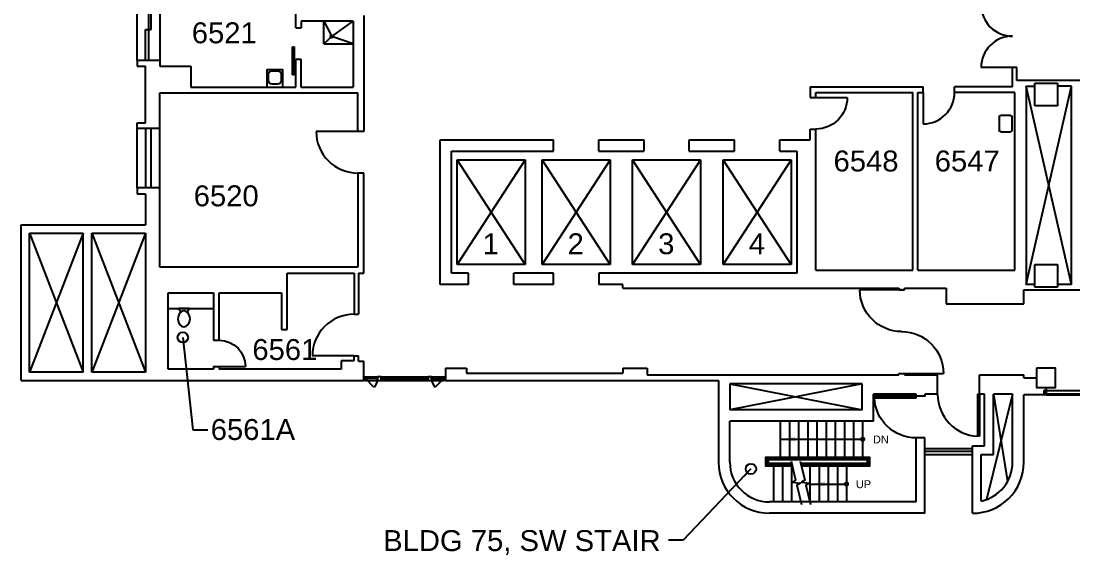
# Model space of a CAD drawing. Extents: x 2546 to 7662, y 1483 to 4928.
# Drawn here: x 2546 to 3754, y 2777 to 3389 of the extents above; entities that cross this region are included whole.
import ezdxf

# ---------------------------------------------------------------- set-up
doc = ezdxf.new("R2010")
doc.units = 0
doc.header["$LTSCALE"] = 150
doc.header["$MEASUREMENT"] = 0
doc.layers.get('0').update_dxf_attribs({"linetype": 'CONTINUOUS'})
for name, color, linetype in [('A-ANNO-TEXT', 4, 'CONTINUOUS'), ('A-ANNO-TEXT-STAIR', 4, 'CONTINUOUS'), ('A-ANNO-TX192', 4, 'CONTINUOUS'), ('A-COLS', 5, 'CONTINUOUS'), ('A-DOOR', 2, 'CONTINUOUS'), ('A-FLOR-EVTR', 2, 'CONTINUOUS'), ('A-FLOR-HRAL', 1, 'CONTINUOUS'), ('A-FLOR-PFIX', 2, 'CONTINUOUS'), ('A-FLOR-STRS', 2, 'CONTINUOUS'), ('A-GLAZ', 2, 'CONTINUOUS'), ('A-GLAZ-SILL', 1, 'CONTINUOUS'), ('A-SHFT', 1, 'CONTINUOUS'), ('A-WALL-FULL', 6, 'CONTINUOUS')]:
    doc.layers.add(name, color=color, linetype=linetype)
doc.styles.add('ARIAL', font='arial.ttf')
doc.styles.get("Standard").update_dxf_attribs({"font": 'simplex'})
doc.dimstyles.new('DIM-96', dxfattribs={"dimscale": 96, "dimtxt": 0.18, "dimasz": 0.18, "dimexe": 0.18, "dimexo": 0.0625, "dimgap": 0.09, "dimtad": 0, "dimtih": 1, "dimtoh": 1, "dimdec": 4, "dimzin": 0, "dimdsep": 46, "dimlunit": 4, "dimtxsty": 'Standard', "dimcen": 0.09, "dimadec": 0, "dimazin": 0, "dimtfac": 1, "dimtdec": 4, "dimtofl": 0, "dimtmove": 2, "dimatfit": 3, "dimfxl": 0, "dimtolj": 1, "dimtzin": 0, "dimarcsym": 0})
doc.dimstyles.new('DIM1-4', dxfattribs={"dimscale": 48, "dimtxt": 0.09375, "dimasz": 0.125, "dimexe": 0.125, "dimexo": 0.09375, "dimgap": 0, "dimtad": 1, "dimdec": 4, "dimzin": 7, "dimdsep": 46, "dimlunit": 4, "dimtxsty": 'Standard', "dimcen": 2.25, "dimdle": 1.5, "dimadec": 0, "dimazin": 0, "dimtfac": 1, "dimtdec": 4, "dimtix": 1, "dimtofl": 0, "dimtmove": 2, "dimatfit": 3, "dimfxl": 0, "dimtolj": 1, "dimtzin": 0, "dimarcsym": 0})

# ---------------------------------------------------------------- blocks, each defined once
blk = doc.blocks.new('ELLIPSE', base_point=(7228, 910))
blk.add_circle((7228, 910), 6)
blk = doc.blocks.new('SINK-1')
blk.add_lwpolyline([(-9, 0), (-9, -20), (9, -20), (9, 0), (-9, 0)])
blk.add_lwpolyline([(-7.5, -8), (-7.5, -14.5, 0.414214), (-3.5, -18.5), (3.5, -18.5, 0.414214), (7.5, -14.5), (7.5, -8, 0.414214), (3.5, -4), (-3.5, -4, 0.414214)], format="xyb", close=True)
blk = doc.blocks.new('48-dr')
blk.add_lwpolyline([(0, 48), (2, 48), (2, 0), (0, 0)], close=True)
blk.add_arc((-0.1, 0), 48.1, 0.0423, 87.521)
blk = doc.blocks.new('dr-48')
blk.add_line((0, 0), (0, 48))
blk.add_arc((-0.1, 0), 48.1, 0.0423, 89.9052)

msp = doc.modelspace()

# ---------------------------------------------------------------- linework, layer by layer
at = {"layer": 'A-ANNO-TEXT', "const_width": 3}
for points in [[(3511, 2909.5, 1), (3514, 2909.5, 1)], [(3492.5, 2858, 1), (3495.5, 2858, 1)]]:
    msp.add_lwpolyline(points, format="xyb", close=True, dxfattribs=at)
at = {"layer": 'A-ANNO-TEXT', "linetype": 'Continuous'}
for points in [[(3430.3, 2884.4), (3435.6, 2862.4), (3431.9, 2860), (3440.6, 2859), (3436.9, 2856.6), (3442.2, 2834.6)], [(3440.8, 2884.4), (3446.1, 2862.4), (3442.4, 2860), (3451.1, 2859), (3447.4, 2856.6), (3452.7, 2834.6)]]:
    msp.add_lwpolyline(points, dxfattribs=at)
at = {"layer": 'A-COLS'}
for p, q in [((3710, 3292), (3710, 3318)), ((3710, 3318), (3736, 3318)), ((3736, 3318), (3736, 3292)), ((3736, 3292), (3710, 3292)), ((3710, 3110), (3736, 3110)), ((3710, 3084), (3710, 3110)), ((3736, 3110), (3736, 3084)), ((3736, 3084), (3710, 3084))]:
    msp.add_line(p, q, dxfattribs=at)
msp.add_lwpolyline([(3712, 2991), (3712, 2969), (3734, 2969), (3734, 2991)], close=True, dxfattribs=at)
at = {"layer": 'A-DOOR'}
for p, q in [((2858.2, 3359.7), (2859.8, 3359.7)), ((2858.2, 3327.5), (2858.2, 3359.7)), ((2859.8, 3359.7), (2859.8, 3327.5)), ((3684.5, 3336), (3648.5, 3336)), ((2859.8, 3327.5), (2858.2, 3327.5)), ((3458.8, 3301.5), (3494.8, 3301.5)), ((3582, 3307.5), (3582, 3271.5)), ((2933.2, 3262.8), (2885.2, 3262.8)), ((2928.8, 3005), (2880.8, 3005)), ((2774, 2993), (2804, 2993))]:
    msp.add_line(p, q, dxfattribs=at)
for centre, major_axis, start_param, end_param in [((3684.5, 3408), (25.5, 25.5), 2.356194, 3.926991), ((3684.5, 3336), (25.5, 25.5), 0.785398, 2.356194), ((3582, 3307.5), (25.5, 25.5), 3.926991, 5.497787), ((2933.2, 3262.8), (33.9, 33.9), 2.356194, 3.926991), ((2928.8, 3005), (33.9, 33.9), 0.785398, 2.356194)]:
    msp.add_ellipse(centre, major_axis=major_axis, ratio=1, start_param=start_param, end_param=end_param, dxfattribs=at)
at = {"layer": 'A-DOOR', "extrusion": (0, 0, -1)}
for centre, major_axis, start_param, end_param in [((3458.8, 3301.5), (25.5, 25.5), 0.785398, 2.356194), ((2774, 2993), (21.2, 21.2), 5.497787, 7.068583)]:
    msp.add_ellipse(centre, major_axis=major_axis, ratio=1, start_param=start_param, end_param=end_param, dxfattribs=at)
at = {"layer": 'A-FLOR-EVTR'}
for p, q in [((3047, 3110), (3047, 3230.2)), ((3125, 3110), (3047, 3230.2)), ((3125, 3230.2), (3047, 3110)), ((3047, 3230.2), (3125, 3230.2)), ((3125, 3230.2), (3125, 3110)), ((3144.5, 3230.2), (3222.5, 3230.2)), ((3222.5, 3110), (3144.5, 3230.2)), ((3222.5, 3230.2), (3144.5, 3110)), ((3144.5, 3110), (3144.5, 3230.2)), ((3222.5, 3230.2), (3222.5, 3110)), ((3248.5, 3110), (3248.5, 3230.2)), ((3326.5, 3110), (3248.5, 3230.2)), ((3326.5, 3230.2), (3248.5, 3110)), ((3248.5, 3230.2), (3326.5, 3230.2)), ((3326.5, 3230.2), (3326.5, 3110)), ((3352.5, 3110), (3352.5, 3230.2)), ((3430.5, 3110), (3352.5, 3230.2)), ((3430.5, 3230.2), (3352.5, 3110)), ((3352.5, 3230.2), (3430.5, 3230.2)), ((3430.5, 3230.2), (3430.5, 3110)), ((3125, 3110), (3047, 3110)), ((3222.5, 3110), (3144.5, 3110)), ((3326.5, 3110), (3248.5, 3110)), ((3430.5, 3110), (3352.5, 3110))]:
    msp.add_line(p, q, dxfattribs=at)
at = {"layer": 'A-FLOR-HRAL'}
for p, q in [((3638.5, 2898.5), (3584, 2898.5)), ((3638.5, 2895.5), (3584, 2895.5))]:
    msp.add_line(p, q, dxfattribs=at)
for points in [[(3431.7, 2878.5), (3401.5, 2878.5), (3401.5, 2889), (3520.5, 2889), (3520.5, 2878.5), (3442.2, 2878.5)], [(3431.4, 2880), (3403, 2880), (3403, 2887.5), (3519, 2887.5), (3519, 2880), (3441.9, 2880)]]:
    msp.add_lwpolyline(points, dxfattribs=at)
at = {"layer": 'A-FLOR-PFIX'}
for p, q in [((2894.2, 3363.3), (2894.2, 3389.3)), ((2894.2, 3389.3), (2903.3, 3371.6)), ((2903.3, 3371.6), (2927.8, 3389.3)), ((2903.3, 3371.6), (2894.2, 3363.3)), ((2927.8, 3363.3), (2903.3, 3371.6)), ((2894.2, 3363.3), (2927.8, 3363.3)), ((3669, 3279.2), (3669, 3264.2)), ((3682.1, 3281), (3670.9, 3281)), ((3684, 3264.2), (3684, 3279.2)), ((3670.9, 3262.3), (3682.1, 3262.3)), ((2739.5, 3059.5), (2727.5, 3059.5))]:
    msp.add_line(p, q, dxfattribs=at)
msp.add_circle((2903.3, 3371.6), 1.5, dxfattribs=at)
for centre, radius, start, end in [((2729, 3059), 1.58, 161.5651, 251.5651), ((2727.8, 3055.8), 1.79, 311.7429, 68.2012), ((2739.2, 3055.8), 1.83, 112.3004, 225.656), ((2738, 3059), 1.58, 288.4349, 18.4349)]:
    msp.add_arc(centre, radius, start, end, dxfattribs=at)
at = {"layer": 'A-FLOR-PFIX', "extrusion": (0, 0, -1)}
for centre, start_param, end_param in [((3670.9, 3279.2), 3.926991, 5.497787), ((3682.1, 3279.2), -0.785398, 0.785398), ((3670.9, 3264.2), 2.356194, 3.926991), ((3682.1, 3264.2), 0.785398, 2.356194)]:
    msp.add_ellipse(centre, major_axis=(1.33, 1.33), ratio=1, start_param=start_param, end_param=end_param, dxfattribs=at)
at = {"layer": 'A-FLOR-STRS'}
for p, q in [((3418, 2930), (3418, 2889)), ((3428.5, 2930), (3428.5, 2889)), ((3439, 2930), (3439, 2889)), ((3449.5, 2930), (3449.5, 2889)), ((3460, 2930), (3460, 2889)), ((3470.5, 2930), (3470.5, 2889)), ((3481, 2930), (3481, 2889)), ((3491.5, 2930), (3491.5, 2889)), ((3502, 2930), (3502, 2889)), ((3512.5, 2930), (3512.5, 2889)), ((3418, 2887.5), (3418, 2886)), ((3428.5, 2887.5), (3428.5, 2886)), ((3439, 2887.5), (3439, 2886)), ((3449.5, 2887.5), (3449.5, 2886)), ((3460, 2887.5), (3460, 2886)), ((3470.5, 2887.5), (3470.5, 2886)), ((3481, 2887.5), (3481, 2886)), ((3491.5, 2887.5), (3491.5, 2886)), ((3502, 2887.5), (3502, 2886)), ((3512.5, 2887.5), (3512.5, 2886)), ((3584, 2892), (3638.5, 2892)), ((3410, 2881.5), (3410, 2880)), ((3410, 2878.5), (3410, 2837.5)), ((3420.5, 2881.5), (3420.5, 2880)), ((3420.5, 2878.5), (3420.5, 2837.5)), ((3431, 2881.5), (3431, 2880)), ((3431, 2878.5), (3431, 2837.5)), ((3441.5, 2881.5), (3441.5, 2880)), ((3452, 2881.5), (3452, 2880)), ((3452, 2878.5), (3452, 2837.5)), ((3462.5, 2881.5), (3462.5, 2880)), ((3462.5, 2878.5), (3462.5, 2837.5)), ((3473, 2881.5), (3473, 2880)), ((3473, 2878.5), (3473, 2837.5)), ((3483.5, 2881.5), (3483.5, 2880)), ((3483.5, 2878.5), (3483.5, 2837.5)), ((3494, 2881.5), (3494, 2880)), ((3494, 2878.5), (3494, 2837.5))]:
    msp.add_line(p, q, dxfattribs=at)
msp.add_lwpolyline([(3431, 2881.5), (3404.5, 2881.5), (3404.5, 2886), (3517.5, 2886), (3517.5, 2881.5), (3441.5, 2881.5)], dxfattribs=at)
at = {"layer": 'A-GLAZ'}
for p, q in [((2692.8, 3415.5), (2692.8, 3344)), ((2696, 3379.8), (2696, 3415.5)), ((2689.5, 3344), (2689.5, 3379.8)), ((2689.5, 3379.8), (2696, 3379.8)), ((2689.5, 3266), (2689.5, 3197.8)), ((2696, 3197.8), (2696, 3266)), ((2955.8, 2979), (2941.8, 2979)), ((2951.6, 2969.1), (2941.8, 2979)), ((2959.8, 2979), (3013.8, 2979)), ((3017.8, 2979), (3031.8, 2979)), ((3031.8, 2979), (3021.9, 2969.1)), ((3723, 2961.5), (3877, 2961.5))]:
    msp.add_line(p, q, dxfattribs=at)
for points in [[(2939.8, 2981.2), (2941.8, 2981.2), (2941.8, 2976.8), (2939.8, 2976.8)], [(2959.8, 2981.2), (2955.8, 2981.2), (2955.8, 2976.8), (2959.8, 2976.8)], [(3017.8, 2981.2), (3013.8, 2981.2), (3013.8, 2976.8), (3017.8, 2976.8)], [(3031.8, 2981.2), (3033.8, 2981.2), (3033.8, 2976.8), (3031.8, 2976.8)], [(3721, 2965.5), (3723, 2965.5), (3723, 2960.5), (3721, 2960.5)]]:
    msp.add_lwpolyline(points, close=True, dxfattribs=at)
for centre, start, end in [((2941.8, 2979), 315, 0), ((3031.8, 2979), 180, 225)]:
    msp.add_arc(centre, 14, start, end, dxfattribs=at)
at = {"layer": 'A-GLAZ-SILL'}
for p, q in [((2679.8, 3344), (2679.8, 3415.5)), ((2705.8, 3415.5), (2705.8, 3344)), ((2679.8, 3197.8), (2679.8, 3266)), ((2705.8, 3197.8), (2705.8, 3266)), ((2941.8, 2981.2), (2955.8, 2981.2)), ((2941.8, 2976.8), (2955.8, 2976.8)), ((2959.8, 2981.2), (3013.8, 2981.2)), ((2959.8, 2976.8), (3013.8, 2976.8)), ((3017.8, 2981.2), (3031.8, 2981.2)), ((3017.8, 2976.8), (3031.8, 2976.8)), ((3723, 2965.5), (3877, 2965.5)), ((3723, 2960.5), (3877, 2960.5))]:
    msp.add_line(p, q, dxfattribs=at)
at = {"layer": 'A-SHFT'}
for p, q in [((3700.2, 3087.2), (3752.2, 3314.8)), ((3752.2, 3087.2), (3700.2, 3314.8)), ((2618, 3145.8), (2556.2, 2986.5)), ((2556.2, 3145.8), (2618, 2986.5)), ((2689.5, 3145.8), (2627.8, 2986.5)), ((2627.8, 3145.8), (2689.5, 2986.5)), ((3360, 2973), (3512, 2943)), ((3512, 2973), (3360, 2943)), ((3684.5, 2961), (3654.5, 2840.2)), ((3662.5, 2961), (3678.8, 2860.9))]:
    msp.add_line(p, q, dxfattribs=at)
at = {"layer": 'A-WALL-FULL'}
for p, q in [((2861.8, 3381.5), (2861.8, 3400.4)), ((2939.8, 3395.8), (2939.8, 3262.8)), ((2861.8, 3381.5), (2868.2, 3381.5)), ((2868.2, 3389.3), (2868.2, 3381.5)), ((2927.8, 3389.3), (2868.2, 3389.3)), ((2927.8, 3389.3), (2927.8, 3313.5)), ((2861.8, 3345.5), (2868.2, 3345.5)), ((2861.8, 3313.5), (2861.8, 3345.5)), ((2868.2, 3313.5), (2868.2, 3345.5)), ((2705.8, 3344), (2679.8, 3344)), ((2679.8, 3344), (2679.8, 3337.5)), ((2679.8, 3337.5), (2689.5, 3337.5)), ((2689.5, 3272.5), (2689.5, 3337.5)), ((2705.8, 3344), (2705.8, 3337.5)), ((2705.8, 3337.5), (2741.5, 3337.5)), ((2741.5, 3337.5), (2741.5, 3313.5)), ((3684.5, 3314), (3684.5, 3336)), ((3689.5, 3336), (3684.5, 3336)), ((3689.5, 3321.2), (3689.5, 3336)), ((3885.2, 3321.2), (3689.5, 3321.2)), ((2741.5, 3313.5), (2861.8, 3313.5)), ((2868.2, 3313.5), (2927.8, 3313.5)), ((3452.2, 3314), (3452.2, 3301.5)), ((3452.2, 3314), (3582, 3314)), ((3582, 3307.5), (3582, 3314)), ((3684.5, 3314), (3618, 3314)), ((3618, 3307.5), (3618, 3314)), ((3700.2, 3314.8), (3700.2, 3087.2)), ((3700.2, 3314.8), (3710, 3314.8)), ((3752.2, 3314.8), (3736, 3314.8)), ((3752.2, 3087.2), (3752.2, 3314.8)), ((2705.8, 3266), (2705.8, 3307)), ((2705.8, 3307), (2933.2, 3307)), ((2933.2, 3262.8), (2933.2, 3307)), ((3452.2, 3301.5), (3458.8, 3301.5)), ((3458.8, 3301.5), (3458.8, 3307.5)), ((3458.8, 3307.5), (3570, 3307.5)), ((3570, 3103.5), (3570, 3307.5)), ((3576, 3103.5), (3576, 3307.5)), ((3576, 3307.5), (3582, 3307.5)), ((3687.2, 3307.5), (3618, 3307.5)), ((3687.2, 3103.5), (3687.2, 3307.5)), ((2679.8, 3266), (2679.8, 3272.5)), ((2679.8, 3272.5), (2689.5, 3272.5)), ((2705.8, 3266), (2679.8, 3266)), ((2939.8, 3262.8), (2933.2, 3262.8)), ((3452.2, 3253), (3452.2, 3265.5)), ((3452.2, 3265.5), (3458.8, 3265.5)), ((3458.8, 3103.5), (3458.8, 3265.5)), ((3027.5, 3253), (3157.5, 3253)), ((3027.5, 3087.2), (3027.5, 3253)), ((3157.5, 3240), (3157.5, 3253)), ((3209.5, 3240), (3209.5, 3253)), ((3209.5, 3253), (3261.5, 3253)), ((3261.5, 3253), (3261.5, 3240)), ((3313.5, 3253), (3365.5, 3253)), ((3313.5, 3240), (3313.5, 3253)), ((3365.5, 3240), (3365.5, 3253)), ((3417.5, 3253), (3452.2, 3253)), ((3417.5, 3240), (3417.5, 3253)), ((3040.5, 3240), (3157.5, 3240)), ((3040.5, 3100.2), (3040.5, 3240)), ((3209.5, 3240), (3261.5, 3240)), ((3313.5, 3240), (3365.5, 3240)), ((3417.5, 3240), (3437, 3240)), ((3437, 3240), (3437, 3100.2)), ((2933.2, 3214.8), (2933.2, 3106.8)), ((2939.8, 3214.8), (2933.2, 3214.8)), ((2939.8, 3100.2), (2939.8, 3214.8)), ((2679.8, 3197.8), (2679.8, 3191.2)), ((2705.8, 3197.8), (2679.8, 3197.8)), ((2679.8, 3191.2), (2689.5, 3191.2)), ((2689.5, 3191.2), (2689.5, 3155.5)), ((2705.8, 3106.8), (2705.8, 3197.8)), ((2546.5, 3155.5), (2689.5, 3155.5)), ((2546.5, 2976.8), (2546.5, 3155.5)), ((2556.2, 2986.5), (2556.2, 3145.8)), ((2556.2, 3145.8), (2618, 3145.8)), ((2618, 2986.5), (2618, 3145.8)), ((2627.8, 2986.5), (2627.8, 3145.8)), ((2627.8, 3145.8), (2689.5, 3145.8)), ((2689.5, 3145.8), (2689.5, 2986.5)), ((2933.2, 3106.8), (2705.8, 3106.8)), ((3458.8, 3103.5), (3570, 3103.5)), ((3576, 3103.5), (3687.2, 3103.5)), ((2852, 3100.2), (2928.8, 3100.2)), ((2852, 3035.2), (2852, 3100.2)), ((2928.8, 3100.2), (2928.8, 3053)), ((2933.8, 3100.2), (2939.8, 3100.2)), ((2933.8, 3100.2), (2933.8, 3053)), ((3060, 3100.2), (3040.5, 3100.2)), ((3060, 3087.2), (3060, 3100.2)), ((3157.5, 3100.2), (3112, 3100.2)), ((3112, 3087.2), (3112, 3100.2)), ((3157.5, 3087.2), (3157.5, 3100.2)), ((3437, 3100.2), (3209.5, 3100.2)), ((3209.5, 3100.2), (3209.5, 3087.2)), ((3060, 3087.2), (3027.5, 3087.2)), ((3157.5, 3087.2), (3112, 3087.2)), ((3237.2, 3087.2), (3209.5, 3087.2)), ((3237.2, 3082.7), (3237.2, 3087.2)), ((3237.2, 3082.7), (3554, 3082.7)), ((3554, 3082.7), (3554, 3081)), ((3554, 3081), (3560.5, 3081)), ((3560.5, 3081), (3560.5, 3082.7)), ((3560.5, 3082.7), (3608.5, 3082.7)), ((3608.5, 3082.7), (3608.5, 3064.8)), ((3697.5, 3064.8), (3697.5, 3080.8)), ((3697.5, 3080.8), (4613.5, 3080.8)), ((3710, 3087.2), (3700.2, 3087.2)), ((3752.2, 3087.2), (3736, 3087.2)), ((2715.5, 3077.5), (2767.5, 3077.5)), ((2715.5, 2989.8), (2715.5, 3077.5)), ((2767.5, 3077.5), (2767.5, 3023)), ((2774, 3023), (2774, 3077.5)), ((2774, 3077.5), (2845.5, 3077.5)), ((2845.5, 3077.5), (2845.5, 3035.2)), ((2715.5, 3059.5), (2767.5, 3059.5)), ((3608.5, 3064.8), (3697.5, 3064.8)), ((2928.8, 3053), (2933.8, 3053)), ((2845.5, 3035.2), (2852, 3035.2)), ((2767.5, 3023), (2774, 3023)), ((2928.8, 2999.5), (2913.8, 2999.5)), ((2913.8, 2999.5), (2913.8, 2989.8)), ((2928.8, 3005), (2933.8, 3005)), ((2928.8, 2999.5), (2928.8, 3005)), ((2933.8, 2999), (2933.8, 3005)), ((2933.8, 2999), (2939.8, 2999)), ((2939.8, 2976.8), (2939.8, 2999)), ((2618, 2986.5), (2556.2, 2986.5)), ((2689.5, 2986.5), (2627.8, 2986.5)), ((2767.5, 2989.8), (2715.5, 2989.8)), ((2767.5, 2993), (2774, 2993)), ((2767.5, 2993), (2767.5, 2989.8)), ((2774, 2993), (2774, 2989.8)), ((2913.8, 2989.8), (2774, 2989.8)), ((3033.8, 2991.2), (3057.8, 2991.2)), ((3033.8, 2991.2), (3033.8, 2976.8)), ((3057.8, 2991.2), (3057.8, 2985.3)), ((3057.8, 2985.3), (3237.2, 2985.3)), ((3237.2, 2991.2), (3265.2, 2991.2)), ((3237.2, 2991.2), (3237.2, 2985.3)), ((3265.2, 2991.2), (3265.2, 2983.2)), ((3265.2, 2983.2), (3554, 2983.2)), ((3554, 2983.2), (3554, 2985)), ((3554, 2985), (3560.5, 2985)), ((3560.5, 2985), (3560.5, 2983.2)), ((3560.5, 2983.2), (3598.5, 2983.2)), ((3598.5, 2961), (3598.5, 2983.2)), ((3646.5, 2961), (3646.5, 2983.2)), ((3646.5, 2983.2), (3697.5, 2983.2)), ((3697.5, 2980), (3697.5, 2983.2)), ((2546.5, 2976.8), (2939.8, 2976.8)), ((3033.8, 2976.8), (3347, 2976.8)), ((3347, 2976.8), (3347, 2883)), ((3512, 2973), (3360, 2973)), ((3360, 2973), (3360, 2943)), ((3512, 2943), (3512, 2973)), ((3697.5, 2980), (3712, 2980)), ((3574, 2961), (3525, 2961)), ((3525, 2930), (3525, 2961)), ((3598.5, 2961), (3584, 2961)), ((3652.5, 2961), (3646.5, 2961)), ((3652.5, 2902), (3652.5, 2961)), ((3684.5, 2961), (3662.5, 2961)), ((3662.5, 2892), (3662.5, 2961)), ((3684.5, 2883), (3684.5, 2961)), ((3697.5, 2883), (3697.5, 2960.5)), ((3721, 2960.5), (3697.5, 2960.5)), ((3723, 2969), (3723, 2965.5)), ((3512, 2943), (3360, 2943)), ((3360, 2883), (3360, 2930)), ((3525, 2930), (3360, 2930)), ((3574, 2837.5), (3574, 2911)), ((3584, 2911), (3574, 2911)), ((3584, 2824.5), (3584, 2911)), ((3638.5, 2824.5), (3638.5, 2902)), ((3638.5, 2902), (3652.5, 2902)), ((3648.5, 2838.5), (3648.5, 2892)), ((3648.5, 2892), (3662.5, 2892)), ((3574, 2837.5), (3405.5, 2837.5)), ((3584, 2824.5), (3405.5, 2824.5))]:
    msp.add_line(p, q, dxfattribs=at)
for points in [[(3584, 2961), (3584, 2959), (3574, 2959), (3574, 2961)], [(3723, 2965.5), (3721, 2965.5), (3721, 2960.5)]]:
    msp.add_lwpolyline(points, dxfattribs=at)
for centre, radius, start, end in [((3405.5, 2883), 58.5, 180, 270), ((3405.5, 2883), 45.5, 180, 270), ((3639, 2883), 58.5, 269.5103, 0), ((3639, 2883), 45.5, 282.0515, 0)]:
    msp.add_arc(centre, radius, start, end, dxfattribs=at)

# ---------------------------------------------------------------- block references
at = {"layer": 'A-DOOR', "xscale": -1}
for name, p, rotation in [('dr-48', (3557.3, 3081), 90), ('dr-48', (3557.2, 2985), 270), ('48-dr', (3574, 2959), 90)]:
    msp.add_blockref(name, p, dxfattribs=dict(at, rotation=rotation))
at = {"layer": 'A-DOOR', "rotation": 179.9999999999999}
msp.add_blockref('48-dr', (3646.5, 2961), dxfattribs=at)
at = {"layer": 'A-FLOR-PFIX', "rotation": 179.9999999999999}
msp.add_blockref('SINK-1', (2837.8, 3313.5), dxfattribs=at)
at = {"layer": 'A-FLOR-PFIX', "extrusion": (0, 0, -1), "xscale": 1.1625, "yscale": 1.525, "zscale": -1}
msp.add_blockref('ELLIPSE', (-2733.5, 3047.5), dxfattribs=at)

# ---------------------------------------------------------------- texts
at = {"layer": 'A-ANNO-TEXT', "char_height": 9, "attachment_point": 8, "style": 'ARIAL'}
for s, insert, width in [('DN', (3533.4, 2904.7), 29.061), ('UP', (3513.5, 2853.2), 30.516)]:
    msp.add_mtext(s, dxfattribs=dict(at, insert=insert, width=width))
at = {"layer": 'A-ANNO-TEXT-STAIR', "style": 'ARIAL'}
for s, p in [('1', (3076.3, 3121.8)), ('2', (3173.8, 3121.8)), ('3', (3277.8, 3121.8)), ('4', (3381.8, 3121.8)), ('BLDG 75, SW STAIR', (2962.1, 2781.1))]:
    msp.add_text(s, height=24, dxfattribs=at).set_placement(p)
at = {"layer": 'A-ANNO-TX192', "style": 'ARIAL'}
for s, p in [('6521', (2742.5, 3363.9)), ('6548', (3479.1, 3216.8)), ('6547', (3595.2, 3216.8)), ('6520', (2744.7, 3176.8)), ('6561', (2812, 3000.4)), ('6561A', (2764.2, 2908.6))]:
    msp.add_text(s, height=24, dxfattribs=at).set_placement(p)

# ---------------------------------------------------------------- leaders
at = {"layer": 'A-ANNO-TEXT'}
for points in [[(3418, 2909.5), (3512.5, 2909.5)], [(3452, 2858), (3494, 2858)]]:
    msp.add_leader(points, dimstyle='DIM-96', override={"dimgap": 0.09, "dimtad": 0}, dxfattribs=at)
at = {"layer": 'A-ANNO-TEXT-STAIR'}
msp.add_leader([(3384.3, 2875.4), (3306.6, 2793.5), (3289.6, 2793.5)], dimstyle='DIM1-4', override={"dimscale": 96, "dimgap": 0, "dimtad": 0, "dimldrblk": 'DotBlank'}, dxfattribs=at)
at = {"layer": 'A-ANNO-TX192'}
msp.add_leader([(2732.2, 3026.3), (2743.8, 2920.4), (2760.8, 2920.4)], dimstyle='DIM1-4', override={"dimscale": 96, "dimgap": 0, "dimtad": 0, "dimldrblk": 'DotBlank'}, dxfattribs=at)

doc.saveas('drawing.dxf')
